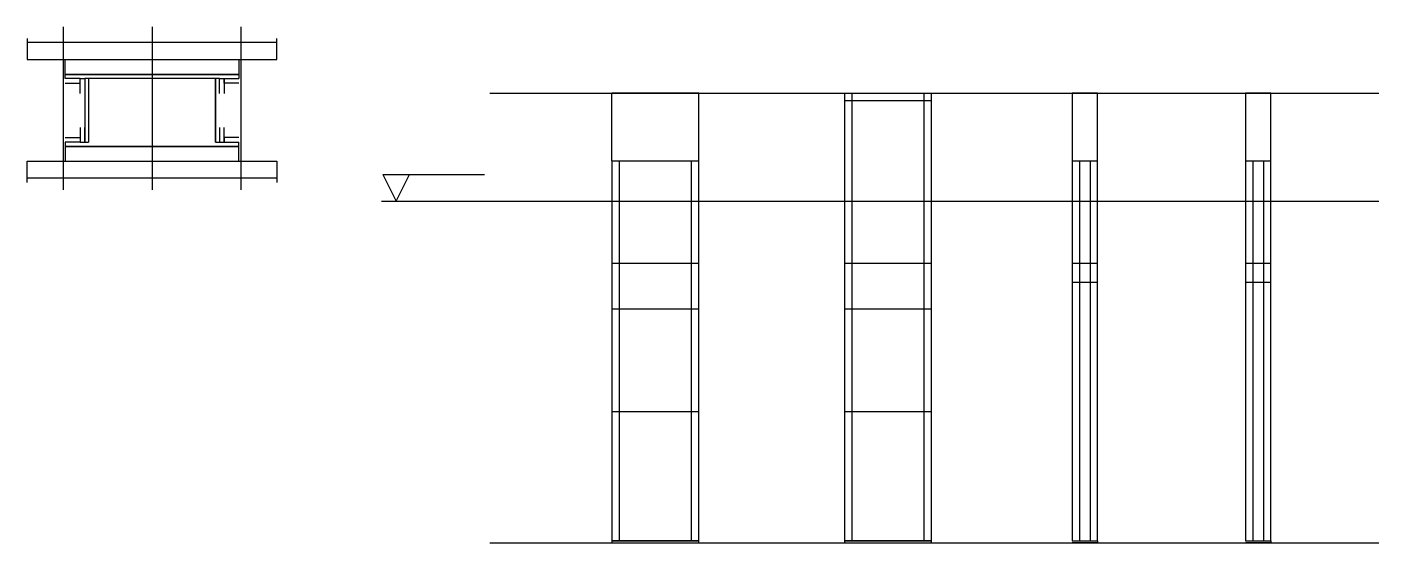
# Model space of a CAD drawing. Header units: metres. Extents: x 6306 to 7582, y 12106 to 12593.
import ezdxf

# ---------------------------------------------------------------- set-up
doc = ezdxf.new("R2010")
doc.units = ezdxf.units.M
for name, color, linetype in [('CHAPA', 7, 'Continuous'), ('COTA', 7, 'Continuous'), ('Hachura', 7, 'Continuous'), ('Madeira', 7, 'Continuous'), ('NIVEL 1° PAV.', 7, 'Continuous'), ('NIVEL 2° PAV.', 7, 'Continuous'), ('Nível', 7, 'Continuous'), ('Painéis', 7, 'Continuous'), ('Perfil Metálico', 7, 'Continuous'), ('SARR_2.2x7', 7, 'Continuous'), ('SARRAFO', 7, 'Continuous')]:
    doc.layers.add(name, color=color, linetype=linetype)

msp = doc.modelspace()

# ---------------------------------------------------------------- linework, layer by layer
at = {"layer": 'CHAPA', "color": 7, "lineweight": 25}
for points in [[(6341.7, 12544.5), (6341.7, 12548.5), (6505.7, 12548.5), (6505.7, 12544.5)], [(6341.7, 12544.5), (6341.7, 12548.5), (6505.7, 12548.5), (6505.7, 12544.5)], [(6363.7, 12544.5), (6360.1, 12544.5), (6360.1, 12484.5), (6363.7, 12484.5)], [(6363.7, 12544.5), (6360.1, 12544.5), (6360.1, 12484.5), (6363.7, 12484.5)], [(6487.3, 12544.5), (6483.7, 12544.5), (6483.7, 12484.5), (6487.3, 12484.5)], [(6487.3, 12544.5), (6483.7, 12544.5), (6483.7, 12484.5), (6487.3, 12484.5)], [(6341.7, 12484.5), (6341.7, 12480.5), (6505.7, 12480.5), (6505.7, 12484.5)], [(6341.7, 12484.5), (6341.7, 12480.5), (6505.7, 12480.5), (6505.7, 12484.5)]]:
    msp.add_lwpolyline(points, dxfattribs=at)
at = {"layer": 'COTA', "color": 7, "lineweight": 25}
for p, q in [((6940.1, 12530.8), (6858.1, 12530.8)), ((6858.1, 12466.8), (6858.1, 12530.8)), ((6940.1, 12466.8), (6940.1, 12530.8))]:
    msp.add_line(p, q, dxfattribs=at)
for points in [[(7316.6, 12466.8), (7316.6, 12530.8), (7292.6, 12530.8), (7292.6, 12466.8)], [(7480.4, 12466.8), (7480.4, 12530.8), (7456.4, 12530.8), (7456.4, 12466.8)]]:
    msp.add_lwpolyline(points, dxfattribs=at)
at = {"layer": 'Hachura', "color": 7, "lineweight": 25}
for p, q in [((6339.7, 12593.3), (6339.7, 12439.5)), ((6423.7, 12593.3), (6423.7, 12439.5)), ((6507.7, 12593.3), (6507.7, 12439.5))]:
    msp.add_line(p, q, dxfattribs=at)
at = {"layer": 'Madeira', "color": 7, "lineweight": 25}
for points in [[(6505.7, 12562.5), (6505.7, 12548.5), (6341.7, 12548.5), (6341.7, 12562.5)], [(6505.7, 12466.5), (6505.7, 12480.5), (6341.7, 12480.5), (6341.7, 12466.5)]]:
    msp.add_lwpolyline(points, dxfattribs=at)
at = {"layer": 'NIVEL 1° PAV.', "color": 7, "lineweight": 25}
msp.add_line((6742.6, 12530.8), (7582.4, 12530.8), dxfattribs=at)
at = {"layer": 'NIVEL 2° PAV.', "color": 7, "lineweight": 25}
for p, q in [((6641.8, 12453.8), (6737.8, 12453.8)), ((6641.8, 12453.8), (6654.3, 12428.8)), ((6654.3, 12428.8), (6666.8, 12453.8)), ((6640.4, 12428.8), (7582.4, 12428.8))]:
    msp.add_line(p, q, dxfattribs=at)
at = {"layer": 'Nível', "color": 7, "lineweight": 25}
for p, q in [((6742.6, 12530.8), (7582.4, 12530.8)), ((6742.6, 12105.8), (7582.4, 12105.8))]:
    msp.add_line(p, q, dxfattribs=at)
at = {"layer": 'Painéis', "color": 7, "lineweight": 25}
for p, q in [((7077.8, 12530.8), (7077.8, 12105.8)), ((7077.8, 12530.8), (7159.8, 12530.8)), ((7159.8, 12105.8), (7159.8, 12530.8)), ((6858.1, 12466.8), (6858.1, 12105.8)), ((6858.1, 12466.8), (6940.1, 12466.8)), ((6940.1, 12105.8), (6940.1, 12466.8)), ((7292.6, 12466.8), (7292.6, 12107.8)), ((7292.6, 12466.8), (7316.6, 12466.8)), ((7316.6, 12107.8), (7316.6, 12466.8)), ((7456.4, 12466.8), (7456.4, 12107.8)), ((7456.4, 12466.8), (7480.4, 12466.8)), ((7480.4, 12107.8), (7480.4, 12466.8)), ((6940.1, 12369.8), (6858.1, 12369.8)), ((7159.8, 12369.8), (7077.8, 12369.8)), ((7316.6, 12369.8), (7292.6, 12369.8)), ((7480.4, 12369.8), (7456.4, 12369.8)), ((7316.6, 12351.8), (7292.6, 12351.8)), ((7480.4, 12351.8), (7456.4, 12351.8)), ((6940.1, 12326.8), (6858.1, 12326.8)), ((7159.8, 12326.8), (7077.8, 12326.8)), ((6940.1, 12229.8), (6858.1, 12229.8)), ((7159.8, 12229.8), (7077.8, 12229.8)), ((6858.1, 12107.8), (6940.1, 12107.8)), ((7077.8, 12107.8), (7159.8, 12107.8)), ((7292.6, 12107.8), (7316.6, 12107.8)), ((7456.4, 12107.8), (7480.4, 12107.8))]:
    msp.add_line(p, q, dxfattribs=at)
for points in [[(6483.7, 12484.5), (6483.7, 12544.5), (6363.7, 12544.5), (6363.7, 12484.5)], [(6940.1, 12107.8), (6858.1, 12107.8), (6858.1, 12105.8), (6940.1, 12105.8)], [(7159.8, 12107.8), (7077.8, 12107.8), (7077.8, 12105.8), (7159.8, 12105.8)], [(7292.6, 12107.8), (7316.6, 12107.8), (7316.6, 12105.8), (7292.6, 12105.8)], [(7456.4, 12107.8), (7480.4, 12107.8), (7480.4, 12105.8), (7456.4, 12105.8)]]:
    msp.add_lwpolyline(points, dxfattribs=at)
at = {"layer": 'Perfil Metálico', "color": 7, "lineweight": 25}
for points in [[(6305.7, 12582.5), (6305.7, 12562.5), (6541.7, 12562.5), (6541.7, 12582.5)], [(6541.7, 12566.5), (6541.7, 12578.5), (6305.7, 12578.5), (6305.7, 12566.5)], [(6305.7, 12446.5), (6305.7, 12466.5), (6541.7, 12466.5), (6541.7, 12446.5)], [(6541.7, 12462.5), (6541.7, 12450.5), (6305.7, 12450.5), (6305.7, 12462.5)]]:
    msp.add_lwpolyline(points, dxfattribs=at)
at = {"layer": 'SARR_2.2x7', "color": 7, "lineweight": 25}
for p, q in [((7084.8, 12369.8), (7084.8, 12530.8)), ((7152.8, 12369.8), (7152.8, 12530.8)), ((7077.8, 12523.8), (7159.8, 12523.8)), ((6865.1, 12369.8), (6865.1, 12466.8)), ((6933.1, 12369.8), (6933.1, 12466.8)), ((7299.6, 12466.8), (7299.6, 12369.8)), ((7309.6, 12466.8), (7309.6, 12369.8)), ((7463.4, 12466.8), (7463.4, 12369.8)), ((7473.4, 12466.8), (7473.4, 12369.8)), ((6865.1, 12229.8), (6865.1, 12369.8)), ((6933.1, 12229.8), (6933.1, 12369.8)), ((7084.8, 12229.8), (7084.8, 12369.8)), ((7152.8, 12229.8), (7152.8, 12369.8)), ((7299.6, 12369.8), (7299.6, 12107.8)), ((7309.6, 12369.8), (7309.6, 12107.8)), ((7463.4, 12369.8), (7463.4, 12107.8)), ((7473.4, 12369.8), (7473.4, 12107.8)), ((6865.1, 12107.8), (6865.1, 12229.8)), ((6933.1, 12107.8), (6933.1, 12229.8)), ((7084.8, 12107.8), (7084.8, 12229.8)), ((7152.8, 12107.8), (7152.8, 12229.8)), ((6865.1, 12107.8), (6865.1, 12107.8)), ((6933.1, 12107.8), (6933.1, 12107.8)), ((7084.8, 12107.8), (7084.8, 12107.8)), ((7152.8, 12107.8), (7152.8, 12107.8))]:
    msp.add_line(p, q, dxfattribs=at)
at = {"layer": 'SARRAFO', "color": 7, "lineweight": 25}
for points in [[(6341.7, 12540.1), (6355.7, 12540.1), (6355.7, 12544.5), (6341.7, 12544.5)], [(6355.7, 12530.5), (6355.7, 12544.5), (6360.1, 12544.5), (6360.1, 12530.5)], [(6487.3, 12530.5), (6487.3, 12544.5), (6491.7, 12544.5), (6491.7, 12530.5)], [(6505.7, 12540.1), (6491.7, 12540.1), (6491.7, 12544.5), (6505.7, 12544.5)], [(6341.7, 12488.9), (6355.7, 12488.9), (6355.7, 12484.5), (6341.7, 12484.5)], [(6355.7, 12498.5), (6355.7, 12484.5), (6360.1, 12484.5), (6360.1, 12498.5)], [(6487.3, 12498.5), (6487.3, 12484.5), (6491.7, 12484.5), (6491.7, 12498.5)], [(6505.7, 12488.9), (6491.7, 12488.9), (6491.7, 12484.5), (6505.7, 12484.5)]]:
    msp.add_lwpolyline(points, dxfattribs=at)

doc.saveas('drawing.dxf')
